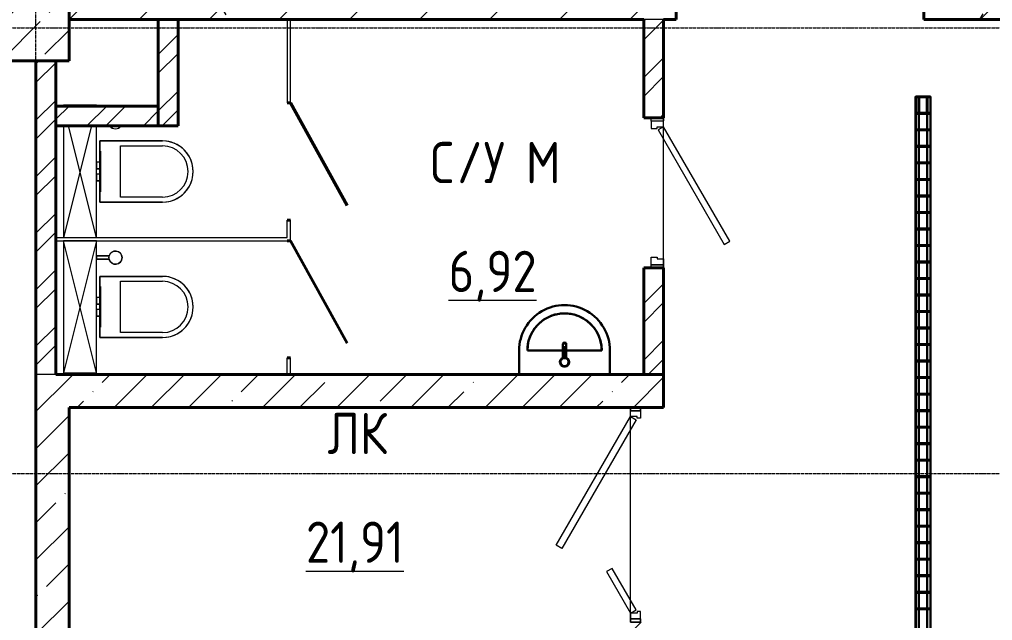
# Model space of a CAD drawing. Header units: millimetres. Extents: x 0 to 351840, y -132678 to 32417.
# Drawn here: x 325426 to 331318, y -100056 to -96416 of the extents above; entities that cross this region are included whole.
import ezdxf

# ---------------------------------------------------------------- set-up
doc = ezdxf.new("R2010")
doc.units = ezdxf.units.MM
doc.linetypes.add('BI_линия_сетки', pattern=[25, 20, -2.5, 0, -2.5])
doc.linetypes.add('BI_невидимые', pattern=[5, 3, -2])
for name, color, linetype, lineweight in [('Двери', 7, 'Continuous', 18), ('Марки помещений', 7, 'Continuous', 20), ('Несущие колонны', 7, 'Continuous', 18), ('Оси', 7, 'Continuous', 9), ('Перекрытие', 7, 'Continuous', 18), ('Сантехника', 7, 'Continuous', 9), ('Стены внутренние', 7, 'Continuous', 18), ('Стены наружные', 7, 'Continuous', 18), ('Стены несущие', 7, 'Continuous', 18), ('Стены штриховка', 7, 'Continuous', 18), ('Узлы', 7, 'Continuous', 9)]:
    doc.layers.add(name, color=color, linetype=linetype, lineweight=lineweight)
doc.layers.add('Линии', color=7, linetype='Continuous', lineweight=9, true_color=0x00a600)
doc.styles.add('GOST Common_1', font='GOST Common.ttf', dxfattribs={"width": 0.9, "height": 250})
pattern_1 = [(45, (2e-10, 1e-10), (-224.5064, 224.5064), []), (45, (224.5, 1e-10), (-224.5064, 224.5064), [396.875, -79.375, 3.353, -76.022])]
pattern_2 = [(45, (2e-10, 1e-10), (-171.0739, 171.0739), []), (45, (114.05, 1e-10), (-171.0739, 171.0739), [])]

# ---------------------------------------------------------------- blocks, each defined once
blk = doc.blocks.new('*U51')
at = {"color": 0, "linetype": 'ByBlock', "lineweight": -2}
for p, q in [((190, 47.5), (187, 47.5)), ((13459.1, 47.5), (187, 47.5)), ((187, 42.5), (187, 47.5)), ((187, 42.5), (190, 42.5)), ((187, 22.5), (187, 27.5)), ((187.5, 42.5), (187.5, 41.5)), ((187.5, 41.5), (187.5, 40)), ((187.5, 40), (187.5, 37.5)), ((187.5, 37.5), (187.5, -37.5)), ((289.8, 47.5), (190, 47.5)), ((190, 42.5), (289.8, 42.5)), ((192.5, 41.5), (192.5, 42.5)), ((192.5, 40), (192.5, 41.5)), ((192.5, 37.5), (192.5, 40)), ((192.5, -37.5), (192.5, 37.5)), ((192.5, 27.5), (287.3, 27.5)), ((287.3, 22.5), (192.5, 22.5)), ((287.3, 42.5), (13459.1, 42.5)), ((287.3, 42.5), (287.3, 41.5)), ((287.3, 41.5), (287.3, 40)), ((287.3, 40), (287.3, 37.5)), ((287.3, 37.5), (287.3, -37.5)), ((292.3, 41.5), (292.3, 42.5)), ((292.3, 40), (292.3, 41.5)), ((292.3, 37.5), (292.3, 40)), ((292.3, -37.5), (292.3, 37.5)), ((13459.1, 27.5), (292.3, 27.5)), ((292.3, 22.5), (13459.1, 22.5)), ((387.3, 42.5), (387.3, 41.5)), ((387.3, 41.5), (387.3, 40)), ((387.3, 40), (387.3, 37.5)), ((387.3, 37.5), (387.3, -37.5)), ((392.3, 41.5), (392.3, 42.5)), ((392.3, 40), (392.3, 41.5)), ((392.3, 37.5), (392.3, 40)), ((392.3, -37.5), (392.3, 37.5)), ((487.3, 42.5), (487.3, 41.5)), ((487.3, 41.5), (487.3, 40)), ((487.3, 40), (487.3, 37.5)), ((487.3, 37.5), (487.3, -37.5)), ((492.3, 41.5), (492.3, 42.5)), ((492.3, 40), (492.3, 41.5)), ((492.3, 37.5), (492.3, 40)), ((492.3, -37.5), (492.3, 37.5)), ((587.3, 42.5), (587.3, 41.5)), ((587.3, 41.5), (587.3, 40)), ((587.3, 40), (587.3, 37.5)), ((587.3, 37.5), (587.3, -37.5)), ((592.3, 41.5), (592.3, 42.5)), ((592.3, 40), (592.3, 41.5)), ((592.3, 37.5), (592.3, 40)), ((592.3, -37.5), (592.3, 37.5)), ((687.3, 42.5), (687.3, 41.5)), ((687.3, 41.5), (687.3, 40)), ((687.3, 40), (687.3, 37.5)), ((687.3, 37.5), (687.3, -37.5)), ((692.3, 41.5), (692.3, 42.5)), ((692.3, 40), (692.3, 41.5)), ((692.3, 37.5), (692.3, 40)), ((692.3, -37.5), (692.3, 37.5)), ((787.3, 42.5), (787.3, 41.5)), ((787.3, 41.5), (787.3, 40)), ((787.3, 40), (787.3, 37.5)), ((787.3, 37.5), (787.3, -37.5)), ((792.3, 41.5), (792.3, 42.5)), ((792.3, 40), (792.3, 41.5)), ((792.3, 37.5), (792.3, 40)), ((792.3, -37.5), (792.3, 37.5)), ((887.3, 42.5), (887.3, 41.5)), ((887.3, 41.5), (887.3, 40)), ((887.3, 40), (887.3, 37.5)), ((887.3, 37.5), (887.3, -37.5)), ((892.3, 41.5), (892.3, 42.5)), ((892.3, 40), (892.3, 41.5)), ((892.3, 37.5), (892.3, 40)), ((892.3, -37.5), (892.3, 37.5)), ((987.3, 42.5), (987.3, 41.5)), ((987.3, 41.5), (987.3, 40)), ((987.3, 40), (987.3, 37.5)), ((987.3, 37.5), (987.3, -37.5)), ((992.3, 41.5), (992.3, 42.5)), ((992.3, 40), (992.3, 41.5)), ((992.3, 37.5), (992.3, 40)), ((992.3, -37.5), (992.3, 37.5)), ((1087.3, 42.5), (1087.3, 41.5)), ((1087.3, 41.5), (1087.3, 40)), ((1087.3, 40), (1087.3, 37.5)), ((1087.3, 37.5), (1087.3, -37.5)), ((1092.3, 41.5), (1092.3, 42.5)), ((1092.3, 40), (1092.3, 41.5)), ((1092.3, 37.5), (1092.3, 40)), ((1092.3, -37.5), (1092.3, 37.5)), ((1187.3, 42.5), (1187.3, 41.5)), ((1187.3, 41.5), (1187.3, 40)), ((1187.3, 40), (1187.3, 37.5)), ((1187.3, 37.5), (1187.3, -37.5)), ((1192.3, 41.5), (1192.3, 42.5)), ((1192.3, 40), (1192.3, 41.5)), ((1192.3, 37.5), (1192.3, 40)), ((1192.3, -37.5), (1192.3, 37.5)), ((1287.3, 42.5), (1287.3, 41.5)), ((1287.3, 41.5), (1287.3, 40)), ((1287.3, 40), (1287.3, 37.5)), ((1287.3, 37.5), (1287.3, -37.5)), ((1292.3, 41.5), (1292.3, 42.5)), ((1292.3, 40), (1292.3, 41.5)), ((1292.3, 37.5), (1292.3, 40)), ((1292.3, -37.5), (1292.3, 37.5)), ((1387.3, 42.5), (1387.3, 41.5)), ((1387.3, 41.5), (1387.3, 40)), ((1387.3, 40), (1387.3, 37.5)), ((1387.3, 37.5), (1387.3, -37.5)), ((1392.3, 41.5), (1392.3, 42.5)), ((1392.3, 40), (1392.3, 41.5)), ((1392.3, 37.5), (1392.3, 40)), ((1392.3, -37.5), (1392.3, 37.5)), ((1487.3, 42.5), (1487.3, 41.5)), ((1487.3, 41.5), (1487.3, 40)), ((1487.3, 40), (1487.3, 37.5)), ((1487.3, 37.5), (1487.3, -37.5)), ((1492.3, 41.5), (1492.3, 42.5)), ((1492.3, 40), (1492.3, 41.5)), ((1492.3, 37.5), (1492.3, 40)), ((1492.3, -37.5), (1492.3, 37.5)), ((1587.3, 42.5), (1587.3, 41.5)), ((1587.3, 41.5), (1587.3, 40)), ((1587.3, 40), (1587.3, 37.5)), ((1587.3, 37.5), (1587.3, -37.5)), ((1592.3, 41.5), (1592.3, 42.5)), ((1592.3, 40), (1592.3, 41.5)), ((1592.3, 37.5), (1592.3, 40)), ((1592.3, -37.5), (1592.3, 37.5)), ((1687.3, 42.5), (1687.3, 41.5)), ((1687.3, 41.5), (1687.3, 40)), ((1687.3, 40), (1687.3, 37.5)), ((1687.3, 37.5), (1687.3, -37.5)), ((1692.3, 41.5), (1692.3, 42.5)), ((1692.3, 40), (1692.3, 41.5)), ((1692.3, 37.5), (1692.3, 40)), ((1692.3, -37.5), (1692.3, 37.5)), ((1787.3, 42.5), (1787.3, 41.5)), ((1787.3, 41.5), (1787.3, 40)), ((1787.3, 40), (1787.3, 37.5)), ((1787.3, 37.5), (1787.3, -37.5)), ((1792.3, 41.5), (1792.3, 42.5)), ((1792.3, 40), (1792.3, 41.5)), ((1792.3, 37.5), (1792.3, 40)), ((1792.3, -37.5), (1792.3, 37.5)), ((1887.3, 42.5), (1887.3, 41.5)), ((1887.3, 41.5), (1887.3, 40)), ((1887.3, 40), (1887.3, 37.5)), ((1887.3, 37.5), (1887.3, -37.5)), ((1892.3, 41.5), (1892.3, 42.5)), ((1892.3, 40), (1892.3, 41.5)), ((1892.3, 37.5), (1892.3, 40)), ((1892.3, -37.5), (1892.3, 37.5)), ((1987.3, 42.5), (1987.3, 41.5)), ((1987.3, 41.5), (1987.3, 40)), ((1987.3, 40), (1987.3, 37.5)), ((1987.3, 37.5), (1987.3, -37.5)), ((1992.3, 41.5), (1992.3, 42.5)), ((1992.3, 40), (1992.3, 41.5)), ((1992.3, 37.5), (1992.3, 40)), ((1992.3, -37.5), (1992.3, 37.5)), ((2087.3, 42.5), (2087.3, 41.5)), ((2087.3, 41.5), (2087.3, 40)), ((2087.3, 40), (2087.3, 37.5)), ((2087.3, 37.5), (2087.3, -37.5)), ((2092.3, 41.5), (2092.3, 42.5)), ((2092.3, 40), (2092.3, 41.5)), ((2092.3, 37.5), (2092.3, 40)), ((2092.3, -37.5), (2092.3, 37.5)), ((2187.3, 42.5), (2187.3, 41.5)), ((2187.3, 41.5), (2187.3, 40)), ((2187.3, 40), (2187.3, 37.5)), ((2187.3, 37.5), (2187.3, -37.5)), ((2192.3, 41.5), (2192.3, 42.5)), ((2192.3, 40), (2192.3, 41.5)), ((2192.3, 37.5), (2192.3, 40)), ((2192.3, -37.5), (2192.3, 37.5)), ((2287.3, 42.5), (2287.3, 41.5)), ((2287.3, 41.5), (2287.3, 40)), ((2287.3, 40), (2287.3, 37.5)), ((2287.3, 37.5), (2287.3, -37.5)), ((2292.3, 41.5), (2292.3, 42.5)), ((2292.3, 40), (2292.3, 41.5)), ((2292.3, 37.5), (2292.3, 40)), ((2292.3, -37.5), (2292.3, 37.5)), ((2387.3, 42.5), (2387.3, 41.5)), ((2387.3, 41.5), (2387.3, 40)), ((2387.3, 40), (2387.3, 37.5)), ((2387.3, 37.5), (2387.3, -37.5)), ((2392.3, 41.5), (2392.3, 42.5)), ((2392.3, 40), (2392.3, 41.5)), ((2392.3, 37.5), (2392.3, 40)), ((2392.3, -37.5), (2392.3, 37.5)), ((2487.3, 42.5), (2487.3, 41.5)), ((2487.3, 41.5), (2487.3, 40)), ((2487.3, 40), (2487.3, 37.5)), ((2487.3, 37.5), (2487.3, -37.5)), ((2492.3, 41.5), (2492.3, 42.5)), ((2492.3, 40), (2492.3, 41.5)), ((2492.3, 37.5), (2492.3, 40)), ((2492.3, -37.5), (2492.3, 37.5)), ((2587.3, 42.5), (2587.3, 41.5)), ((2587.3, 41.5), (2587.3, 40)), ((2587.3, 40), (2587.3, 37.5)), ((2587.3, 37.5), (2587.3, -37.5)), ((2592.3, 41.5), (2592.3, 42.5)), ((2592.3, 40), (2592.3, 41.5)), ((2592.3, 37.5), (2592.3, 40)), ((2592.3, -37.5), (2592.3, 37.5)), ((2687.3, 42.5), (2687.3, 41.5)), ((2687.3, 41.5), (2687.3, 40)), ((2687.3, 40), (2687.3, 37.5)), ((2687.3, 37.5), (2687.3, -37.5)), ((2692.3, 41.5), (2692.3, 42.5)), ((2692.3, 40), (2692.3, 41.5)), ((2692.3, 37.5), (2692.3, 40)), ((2692.3, -37.5), (2692.3, 37.5)), ((2787.3, 42.5), (2787.3, 41.5)), ((2787.3, 41.5), (2787.3, 40)), ((2787.3, 40), (2787.3, 37.5)), ((2787.3, 37.5), (2787.3, -37.5)), ((2792.3, 41.5), (2792.3, 42.5)), ((2792.3, 40), (2792.3, 41.5)), ((2792.3, 37.5), (2792.3, 40)), ((2792.3, -37.5), (2792.3, 37.5)), ((2887.3, 42.5), (2887.3, 41.5)), ((2887.3, 41.5), (2887.3, 40)), ((2887.3, 40), (2887.3, 37.5)), ((2887.3, 37.5), (2887.3, -37.5)), ((2892.3, 41.5), (2892.3, 42.5)), ((2892.3, 40), (2892.3, 41.5)), ((2892.3, 37.5), (2892.3, 40)), ((2892.3, -37.5), (2892.3, 37.5)), ((2987.3, 42.5), (2987.3, 41.5)), ((2987.3, 41.5), (2987.3, 40)), ((2987.3, 40), (2987.3, 37.5)), ((2987.3, 37.5), (2987.3, -37.5)), ((2992.3, 41.5), (2992.3, 42.5)), ((2992.3, 40), (2992.3, 41.5)), ((2992.3, 37.5), (2992.3, 40)), ((2992.3, -37.5), (2992.3, 37.5)), ((3087.3, 42.5), (3087.3, 41.5)), ((3087.3, 41.5), (3087.3, 40)), ((3087.3, 40), (3087.3, 37.5)), ((3087.3, 37.5), (3087.3, -37.5)), ((3092.3, 41.5), (3092.3, 42.5)), ((3092.3, 40), (3092.3, 41.5)), ((3092.3, 37.5), (3092.3, 40)), ((3092.3, -37.5), (3092.3, 37.5)), ((3187.3, 42.5), (3187.3, 41.5)), ((3187.3, 41.5), (3187.3, 40)), ((3187.3, 40), (3187.3, 37.5)), ((3187.3, 37.5), (3187.3, -37.5)), ((3192.3, 41.5), (3192.3, 42.5)), ((3192.3, 40), (3192.3, 41.5)), ((3192.3, 37.5), (3192.3, 40)), ((3192.3, -37.5), (3192.3, 37.5)), ((3287.3, 42.5), (3287.3, 41.5)), ((3287.3, 41.5), (3287.3, 40)), ((3287.3, 40), (3287.3, 37.5)), ((3287.3, 37.5), (3287.3, -37.5)), ((3292.3, 41.5), (3292.3, 42.5)), ((3292.3, 40), (3292.3, 41.5)), ((3292.3, 37.5), (3292.3, 40)), ((3292.3, -37.5), (3292.3, 37.5)), ((187.5, -22.5), (187, -22.5)), ((187, -27.5), (187, -22.5)), ((187, -27.5), (187.5, -27.5)), ((190, -42.5), (187, -42.5)), ((187, -47.5), (187, -42.5)), ((187, -47.5), (13459.1, -47.5)), ((187, -47.5), (190, -47.5)), ((187.5, -37.5), (187.5, -40)), ((187.5, -40), (187.5, -41.5)), ((187.5, -41.5), (187.5, -42.5)), ((289.8, -42.5), (190, -42.5)), ((190, -47.5), (289.8, -47.5)), ((192.5, -22.5), (287.3, -22.5)), ((287.3, -27.5), (192.5, -27.5)), ((192.5, -40), (192.5, -37.5)), ((192.5, -41.5), (192.5, -40)), ((192.5, -42.5), (192.5, -41.5)), ((287.3, -37.5), (287.3, -40)), ((287.3, -40), (287.3, -41.5)), ((287.3, -41.5), (287.3, -42.5)), ((13459.1, -42.5), (287.3, -42.5)), ((13459.1, -22.5), (292.3, -22.5)), ((292.3, -27.5), (13459.1, -27.5)), ((292.3, -40), (292.3, -37.5)), ((292.3, -41.5), (292.3, -40)), ((292.3, -42.5), (292.3, -41.5)), ((387.3, -37.5), (387.3, -40)), ((387.3, -40), (387.3, -41.5)), ((387.3, -41.5), (387.3, -42.5)), ((392.3, -40), (392.3, -37.5)), ((392.3, -41.5), (392.3, -40)), ((392.3, -42.5), (392.3, -41.5)), ((487.3, -37.5), (487.3, -40)), ((487.3, -40), (487.3, -41.5)), ((487.3, -41.5), (487.3, -42.5)), ((492.3, -40), (492.3, -37.5)), ((492.3, -41.5), (492.3, -40)), ((492.3, -42.5), (492.3, -41.5)), ((587.3, -37.5), (587.3, -40)), ((587.3, -40), (587.3, -41.5)), ((587.3, -41.5), (587.3, -42.5)), ((592.3, -40), (592.3, -37.5)), ((592.3, -41.5), (592.3, -40)), ((592.3, -42.5), (592.3, -41.5)), ((687.3, -37.5), (687.3, -40)), ((687.3, -40), (687.3, -41.5)), ((687.3, -41.5), (687.3, -42.5)), ((692.3, -40), (692.3, -37.5)), ((692.3, -41.5), (692.3, -40)), ((692.3, -42.5), (692.3, -41.5)), ((787.3, -37.5), (787.3, -40)), ((787.3, -40), (787.3, -41.5)), ((787.3, -41.5), (787.3, -42.5)), ((792.3, -40), (792.3, -37.5)), ((792.3, -41.5), (792.3, -40)), ((792.3, -42.5), (792.3, -41.5)), ((887.3, -37.5), (887.3, -40)), ((887.3, -40), (887.3, -41.5)), ((887.3, -41.5), (887.3, -42.5)), ((892.3, -40), (892.3, -37.5)), ((892.3, -41.5), (892.3, -40)), ((892.3, -42.5), (892.3, -41.5)), ((987.3, -37.5), (987.3, -40)), ((987.3, -40), (987.3, -41.5)), ((987.3, -41.5), (987.3, -42.5)), ((992.3, -40), (992.3, -37.5)), ((992.3, -41.5), (992.3, -40)), ((992.3, -42.5), (992.3, -41.5)), ((1087.3, -37.5), (1087.3, -40)), ((1087.3, -40), (1087.3, -41.5)), ((1087.3, -41.5), (1087.3, -42.5)), ((1092.3, -40), (1092.3, -37.5)), ((1092.3, -41.5), (1092.3, -40)), ((1092.3, -42.5), (1092.3, -41.5)), ((1187.3, -37.5), (1187.3, -40)), ((1187.3, -40), (1187.3, -41.5)), ((1187.3, -41.5), (1187.3, -42.5)), ((1192.3, -40), (1192.3, -37.5)), ((1192.3, -41.5), (1192.3, -40)), ((1192.3, -42.5), (1192.3, -41.5)), ((1287.3, -37.5), (1287.3, -40)), ((1287.3, -40), (1287.3, -41.5)), ((1287.3, -41.5), (1287.3, -42.5)), ((1292.3, -40), (1292.3, -37.5)), ((1292.3, -41.5), (1292.3, -40)), ((1292.3, -42.5), (1292.3, -41.5)), ((1387.3, -37.5), (1387.3, -40)), ((1387.3, -40), (1387.3, -41.5)), ((1387.3, -41.5), (1387.3, -42.5)), ((1392.3, -40), (1392.3, -37.5)), ((1392.3, -41.5), (1392.3, -40)), ((1392.3, -42.5), (1392.3, -41.5)), ((1487.3, -37.5), (1487.3, -40)), ((1487.3, -40), (1487.3, -41.5)), ((1487.3, -41.5), (1487.3, -42.5)), ((1492.3, -40), (1492.3, -37.5)), ((1492.3, -41.5), (1492.3, -40)), ((1492.3, -42.5), (1492.3, -41.5)), ((1587.3, -37.5), (1587.3, -40)), ((1587.3, -40), (1587.3, -41.5)), ((1587.3, -41.5), (1587.3, -42.5)), ((1592.3, -40), (1592.3, -37.5)), ((1592.3, -41.5), (1592.3, -40)), ((1592.3, -42.5), (1592.3, -41.5)), ((1687.3, -37.5), (1687.3, -40)), ((1687.3, -40), (1687.3, -41.5)), ((1687.3, -41.5), (1687.3, -42.5)), ((1692.3, -40), (1692.3, -37.5)), ((1692.3, -41.5), (1692.3, -40)), ((1692.3, -42.5), (1692.3, -41.5)), ((1787.3, -37.5), (1787.3, -40)), ((1787.3, -40), (1787.3, -41.5)), ((1787.3, -41.5), (1787.3, -42.5)), ((1792.3, -40), (1792.3, -37.5)), ((1792.3, -41.5), (1792.3, -40)), ((1792.3, -42.5), (1792.3, -41.5)), ((1887.3, -37.5), (1887.3, -40)), ((1887.3, -40), (1887.3, -41.5)), ((1887.3, -41.5), (1887.3, -42.5)), ((1892.3, -40), (1892.3, -37.5)), ((1892.3, -41.5), (1892.3, -40)), ((1892.3, -42.5), (1892.3, -41.5)), ((1987.3, -37.5), (1987.3, -40)), ((1987.3, -40), (1987.3, -41.5)), ((1987.3, -41.5), (1987.3, -42.5)), ((1992.3, -40), (1992.3, -37.5)), ((1992.3, -41.5), (1992.3, -40)), ((1992.3, -42.5), (1992.3, -41.5)), ((2087.3, -37.5), (2087.3, -40)), ((2087.3, -40), (2087.3, -41.5)), ((2087.3, -41.5), (2087.3, -42.5)), ((2092.3, -40), (2092.3, -37.5)), ((2092.3, -41.5), (2092.3, -40)), ((2092.3, -42.5), (2092.3, -41.5)), ((2187.3, -37.5), (2187.3, -40)), ((2187.3, -40), (2187.3, -41.5)), ((2187.3, -41.5), (2187.3, -42.5)), ((2192.3, -40), (2192.3, -37.5)), ((2192.3, -41.5), (2192.3, -40)), ((2192.3, -42.5), (2192.3, -41.5)), ((2287.3, -37.5), (2287.3, -40)), ((2287.3, -40), (2287.3, -41.5)), ((2287.3, -41.5), (2287.3, -42.5)), ((2292.3, -40), (2292.3, -37.5)), ((2292.3, -41.5), (2292.3, -40)), ((2292.3, -42.5), (2292.3, -41.5)), ((2387.3, -37.5), (2387.3, -40)), ((2387.3, -40), (2387.3, -41.5)), ((2387.3, -41.5), (2387.3, -42.5)), ((2392.3, -40), (2392.3, -37.5)), ((2392.3, -41.5), (2392.3, -40)), ((2392.3, -42.5), (2392.3, -41.5)), ((2487.3, -37.5), (2487.3, -40)), ((2487.3, -40), (2487.3, -41.5)), ((2487.3, -41.5), (2487.3, -42.5)), ((2492.3, -40), (2492.3, -37.5)), ((2492.3, -41.5), (2492.3, -40)), ((2492.3, -42.5), (2492.3, -41.5)), ((2587.3, -37.5), (2587.3, -40)), ((2587.3, -40), (2587.3, -41.5)), ((2587.3, -41.5), (2587.3, -42.5)), ((2592.3, -40), (2592.3, -37.5)), ((2592.3, -41.5), (2592.3, -40)), ((2592.3, -42.5), (2592.3, -41.5)), ((2687.3, -37.5), (2687.3, -40)), ((2687.3, -40), (2687.3, -41.5)), ((2687.3, -41.5), (2687.3, -42.5)), ((2692.3, -40), (2692.3, -37.5)), ((2692.3, -41.5), (2692.3, -40)), ((2692.3, -42.5), (2692.3, -41.5)), ((2787.3, -37.5), (2787.3, -40)), ((2787.3, -40), (2787.3, -41.5)), ((2787.3, -41.5), (2787.3, -42.5)), ((2792.3, -40), (2792.3, -37.5)), ((2792.3, -41.5), (2792.3, -40)), ((2792.3, -42.5), (2792.3, -41.5)), ((2887.3, -37.5), (2887.3, -40)), ((2887.3, -40), (2887.3, -41.5)), ((2887.3, -41.5), (2887.3, -42.5)), ((2892.3, -40), (2892.3, -37.5)), ((2892.3, -41.5), (2892.3, -40)), ((2892.3, -42.5), (2892.3, -41.5)), ((2987.3, -37.5), (2987.3, -40)), ((2987.3, -40), (2987.3, -41.5)), ((2987.3, -41.5), (2987.3, -42.5)), ((2992.3, -40), (2992.3, -37.5)), ((2992.3, -41.5), (2992.3, -40)), ((2992.3, -42.5), (2992.3, -41.5)), ((3087.3, -37.5), (3087.3, -40)), ((3087.3, -40), (3087.3, -41.5)), ((3087.3, -41.5), (3087.3, -42.5)), ((3092.3, -40), (3092.3, -37.5)), ((3092.3, -41.5), (3092.3, -40)), ((3092.3, -42.5), (3092.3, -41.5)), ((3187.3, -37.5), (3187.3, -40)), ((3187.3, -40), (3187.3, -41.5)), ((3187.3, -41.5), (3187.3, -42.5)), ((3192.3, -40), (3192.3, -37.5)), ((3192.3, -41.5), (3192.3, -40)), ((3192.3, -42.5), (3192.3, -41.5)), ((3287.3, -37.5), (3287.3, -40)), ((3287.3, -40), (3287.3, -41.5)), ((3287.3, -41.5), (3287.3, -42.5)), ((3292.3, -40), (3292.3, -37.5)), ((3292.3, -41.5), (3292.3, -40)), ((3292.3, -42.5), (3292.3, -41.5))]:
    blk.add_line(p, q, dxfattribs=at)
for centre, start, end in [((190, 40), 180, 0), ((289.8, 40), 180, 0), ((389.8, 40), 180, 0), ((489.8, 40), 180, 0), ((589.8, 40), 180, 0), ((689.8, 40), 180, 0), ((789.8, 40), 180, 0), ((889.8, 40), 180, 0), ((989.8, 40), 180, 0), ((1089.8, 40), 180, 0), ((1189.8, 40), 180, 0), ((1289.8, 40), 180, 0), ((1389.8, 40), 180, 0), ((1489.8, 40), 180, 0), ((1589.8, 40), 180, 0), ((1689.8, 40), 180, 0), ((1789.8, 40), 180, 0), ((1889.8, 40), 180, 0), ((1989.8, 40), 180, 0), ((2089.8, 40), 180, 0), ((2189.8, 40), 180, 0), ((2289.8, 40), 180, 0), ((2389.8, 40), 180, 0), ((2489.8, 40), 180, 0), ((2589.8, 40), 180, 0), ((2689.8, 40), 180, 0), ((2789.8, 40), 180, 0), ((2889.8, 40), 180, 0), ((2989.8, 40), 180, 0), ((3089.8, 40), 180, 0), ((3189.8, 40), 180, 0), ((3289.8, 40), 180, 0), ((190, -40), 0, 180), ((289.8, -40), 0, 180), ((389.8, -40), 0, 180), ((489.8, -40), 0, 180), ((589.8, -40), 0, 180), ((689.8, -40), 0, 180), ((789.8, -40), 0, 180), ((889.8, -40), 0, 180), ((989.8, -40), 0, 180), ((1089.8, -40), 0, 180), ((1189.8, -40), 0, 180), ((1289.8, -40), 0, 180), ((1389.8, -40), 0, 180), ((1489.8, -40), 0, 180), ((1589.8, -40), 0, 180), ((1689.8, -40), 0, 180), ((1789.8, -40), 0, 180), ((1889.8, -40), 0, 180), ((1989.8, -40), 0, 180), ((2089.8, -40), 0, 180), ((2189.8, -40), 0, 180), ((2289.8, -40), 0, 180), ((2389.8, -40), 0, 180), ((2489.8, -40), 0, 180), ((2589.8, -40), 0, 180), ((2689.8, -40), 0, 180), ((2789.8, -40), 0, 180), ((2889.8, -40), 0, 180), ((2989.8, -40), 0, 180), ((3089.8, -40), 0, 180), ((3189.8, -40), 0, 180), ((3289.8, -40), 0, 180)]:
    blk.add_arc(centre, 2.5, start, end, dxfattribs=at)
blk = doc.blocks.new('_временные_конструкции_колонны_монолитные_прямоугольная - _временная_конструкция_колонна_400x400-V23-02 Этаж__3_300___Отделочный_')
at = {"layer": 'Несущие колонны', "lineweight": 9}
h = blk.add_hatch(dxfattribs=at)
h.set_pattern_fill('FP_24', color=9, style=0, pattern_type=2)
h.set_pattern_definition([(45, (-26950, -19900), (84.19025, 308.69666), [396.875, -79.375, 3.353, -76.022])])
h.paths.add_polyline_path([(200, -200), (200, 200), (-200, 200), (-200, -200)])
at = {"layer": 'Несущие колонны', "color": 9, "lineweight": 40}
for p, q in [((200, 200), (-200, 200)), ((-200, 200), (-200, -200)), ((200, -200), (200, 200)), ((-200, -200), (200, -200))]:
    blk.add_line(p, q, dxfattribs=at)
blk = doc.blocks.new('_Двери_Металлические_Однопольная_Техническая_1_3_4_8 - _дверь_ДМВ_2200-910_П Д-7-5816127-02 Этаж__3_300___Отделочный_')
at = {"layer": 'Двери', "color": 9, "lineweight": 9}
for p, q in [((417.8, 460), (-275, 60)), ((-255.8, 26.7), (437, 426.7)), ((437, 426.7), (417.8, 460)), ((-310, 60), (-310, -15)), ((-275, 60), (-310, 60)), ((-275, 60), (-255.8, 26.7)), ((-275, 20), (-275, 60)), ((525, 60), (560, 60)), ((525, 20), (525, 60)), ((560, 60), (560, -15)), ((-265, 20), (-275, 20)), ((-265, -15), (-265, 20)), ((515, 20), (525, 20)), ((515, -15), (515, 20)), ((-310, -15), (-265, -15)), ((560, -15), (515, -15))]:
    blk.add_line(p, q, dxfattribs=at)
at = {"layer": 'Двери', "color": 9, "linetype": 'BI_невидимые', "lineweight": 9}
for p, q in [((-330, -15), (-330, 60)), ((-330, 60), (-310, 60)), ((-330, -15), (-330, 60)), ((-330, 60), (-310, 60)), ((-310, 60), (-310, -15)), ((-310, 60), (-310, -15)), ((560, -15), (560, 60)), ((560, 60), (580, 60)), ((560, -15), (560, 60)), ((560, 60), (580, 60)), ((580, 60), (580, -15)), ((580, 60), (580, -15)), ((-310, -15), (-330, -15)), ((-310, -15), (-330, -15)), ((580, -15), (560, -15)), ((580, -15), (560, -15))]:
    blk.add_line(p, q, dxfattribs=at)
blk = doc.blocks.new('_Двери_Металлические_Двупольная_Противопожарная_Паркинг - _дверь_ДМН_2200-1300_EI30_П Д-3_-5818114-02 Этаж__3_300___Отделочный_')
at = {"layer": 'Двери', "color": 9, "lineweight": 9}
for p, q in [((-78.6, 516.7), (-59.4, 550)), ((-59.4, 550), (720, 100)), ((700.8, 66.7), (-78.6, 516.7)), ((-218.9, 245), (-470, 100)), ((-199.6, 211.7), (-218.9, 245)), ((-450.8, 66.7), (-199.6, 211.7)), ((-470, 100), (-505, 100)), ((-470, 100), (-450.8, 66.7)), ((-470, 60), (-470, 100)), ((-460, 60), (-470, 60)), ((-460, 40), (-460, 60)), ((720, 100), (700.8, 66.7)), ((710, 60), (720, 60)), ((710, 40), (710, 60)), ((720, 100), (755, 100)), ((720, 60), (720, 100)), ((-505, 40), (-460, 40)), ((755, 40), (710, 40))]:
    blk.add_line(p, q, dxfattribs=at)
at = {"layer": 'Двери', "color": 9, "linetype": 'BI_невидимые', "lineweight": 9}
for p, q in [((-525, 40), (-525, 100)), ((-525, 100), (-505, 100)), ((-525, 40), (-525, 100)), ((-525, 100), (-505, 100)), ((-505, 100), (-525, 100)), ((-525, 100), (-525, 40)), ((-505, 100), (-505, 40)), ((-505, 100), (-505, 40)), ((-505, 40), (-505, 100)), ((755, 40), (755, 100)), ((755, 100), (775, 100)), ((755, 40), (755, 100)), ((755, 100), (775, 100)), ((775, 100), (755, 100)), ((755, 100), (755, 40)), ((775, 100), (775, 40)), ((775, 100), (775, 40)), ((775, 40), (775, 100)), ((-505, 40), (-525, 40)), ((-505, 40), (-525, 40)), ((-525, 40), (-505, 40)), ((775, 40), (755, 40)), ((775, 40), (755, 40)), ((755, 40), (775, 40))]:
    blk.add_line(p, q, dxfattribs=at)
blk = doc.blocks.new('ADSK_Умывальник_Полукруглый_Керамический_ГОСТ30493-96 - 2-ой величины-V51-02 Этаж__3_300___Отделочный_')
at = {"layer": 'Сантехника', "color": 9, "lineweight": 30}
for p, q in [((15845, 5245), (15700, 5245)), ((15845, 4979.9), (15845, 5195)), ((15845, 4745), (15845, 4960.1)), ((15700, 4695), (15845, 4695))]:
    blk.add_line(p, q, dxfattribs=at)
at = {"layer": 'Сантехника', "color": 9, "lineweight": 30, "flags": 128}
blk.add_lwpolyline([(15845, 4745), (15854, 4745.2), (15863, 4745.7), (15871.9, 4746.6), (15880.8, 4747.9), (15889.7, 4749.5), (15898.5, 4751.4), (15907.2, 4753.8), (15915.8, 4756.4), (15924.3, 4759.4), (15932.6, 4762.8), (15940.8, 4766.4), (15948.9, 4770.4), (15956.8, 4774.7), (15964.5, 4779.4), (15972, 4784.3), (15979.4, 4789.5), (15986.5, 4795), (15993.4, 4800.8), (16000, 4806.9), (16006.4, 4813.2), (16012.5, 4819.8), (16018.4, 4826.6), (16024, 4833.7), (16029.3, 4841), (16034.3, 4848.4), (16039, 4856.1), (16043.4, 4864), (16047.5, 4872), (16051.3, 4880.1), (16054.7, 4888.5), (16057.8, 4896.9), (16060.6, 4905.5), (16063, 4914.2), (16065, 4922.9), (16066.7, 4931.8), (16068.1, 4940.7), (16069.1, 4949.6), (16069.7, 4958.6), (16070, 4967.6), (16069.9, 4976.6), (16069.5, 4985.6), (16068.7, 4994.5), (16067.5, 5003.4), (16066, 5012.3), (16064.1, 5021.1), (16061.9, 5029.8), (16059.3, 5038.5), (16056.4, 5047), (16053.2, 5055.4), (16049.6, 5063.6), (16045.7, 5071.7), (16041.5, 5079.7), (16036.9, 5087.5), (16032.1, 5095), (16026.9, 5102.4), (16021.5, 5109.6), (16015.7, 5116.5), (16009.8, 5123.2), (16003.5, 5129.7), (15997, 5135.9), (15990.2, 5141.9), (15983.2, 5147.5), (15976, 5152.9), (15968.6, 5158), (15961, 5162.8), (15953.2, 5167.3), (15945.2, 5171.5), (15937.1, 5175.3), (15928.8, 5178.8), (15920.4, 5182), (15911.8, 5184.8), (15903.2, 5187.3), (15894.5, 5189.5), (15885.6, 5191.3), (15876.8, 5192.7), (15867.8, 5193.8), (15858.8, 5194.6), (15849.9, 5194.9), (15845, 5195)], dxfattribs=at)
at = {"layer": 'Сантехника', "color": 9, "lineweight": 30}
for radius in [275, 225]:
    blk.add_arc((15845, 4970), radius, 270, 90, dxfattribs=at)
blk = doc.blocks.new('ADSK_Смеситель_ГОСТ25809-96 - Для умывальника_Однорукояточный-V53-02 Этаж__3_300___Отделочный_')
at = {"layer": 'Сантехника', "color": 9, "lineweight": 30}
for p, q in [((15845.3, 3876), (15799.6, 3876)), ((15799.6, 3864), (15845.3, 3864)), ((15858.4, 3880), (15800.2, 3880)), ((15800.2, 3860), (15858.4, 3860)), ((15845.2, 3865), (15845.2, 3875)), ((15866, 3876), (15845.3, 3876)), ((15845.3, 3864), (15866, 3864)), ((15881.1, 3880), (15858.4, 3880)), ((15858.4, 3860), (15881.1, 3860)), ((15866, 3875), (15866, 3876)), ((15866, 3875), (15866, 3876)), ((15866, 3875), (15866, 3865)), ((15866, 3864), (15866, 3865)), ((15866, 3864), (15866, 3865)), ((15885, 3880), (15881.1, 3880)), ((15881.1, 3860), (15885, 3860))]:
    blk.add_line(p, q, dxfattribs=at)
for radius, start, end in [(27.5, 90, 270), (27.5, 135, 168.02263), (24.5, 90, 270), (27.5, 113.31133, 126.68722), (27.5, 90, 108.02234), (27.5, 71.97766, 90), (27.5, 11.0769, 90), (24.5, 270, 90), (27.5, 53.31278, 66.68867), (27.5, 11.97737, 45), (27.5, 173.31162, 186.68751), (27.5, 191.97674, 225), (27.5, 233.31191, 246.6878), (27.5, 251.97695, 270), (27.5, 270, 348.92236), (27.5, 270, 288.02305), (27.5, 293.3122, 306.68809), (27.5, 315, 348.02326), (24.5, 10.22984, 15), (24.5, 10.22984, 15), (24.5, 345, 349.77016), (24.5, 345, 349.77016)]:
    blk.add_arc((15775, 3870), radius, start, end, dxfattribs=at)
for start_param, end_param in [(4.712389, 6.283185), (3.141593, 4.712389)]:
    blk.add_ellipse((15885, 3870), major_axis=(0, 10), ratio=0.965926, start_param=start_param, end_param=end_param, dxfattribs=at)
for points, knots in [([(15799.1, 3874.5), (15799, 3874.8), (15798.9, 3875.3), (15798.8, 3875.9), (15798.7, 3876.3), (15798.6, 3876.5), (15798.6, 3876.6)], [0.13888889, 0.13888889, 0.13888889, 0.13888889, 0.16666667, 0.19444444, 0.20833333, 0.22222222, 0.22222222, 0.22222222, 0.22222222]), ([(15798.6, 3863.3), (15798.6, 3863.4), (15798.6, 3863.5), (15798.7, 3863.9), (15798.9, 3864.5), (15799, 3865.2), (15799.1, 3865.5)], [0.77430556, 0.77430556, 0.77430556, 0.77430556, 0.78298611, 0.79166667, 0.82638889, 0.86111111, 0.86111111, 0.86111111, 0.86111111]), ([(15845.3, 3876), (15845.3, 3876), (15845.2, 3876), (15845.2, 3875.9), (15845.2, 3875.7), (15845.2, 3875.4), (15845.2, 3875.2), (15845.2, 3875)], [0, 0, 0, 0, 0.166667, 0.333333, 0.5, 0.666667, 1, 1, 1, 1]), ([(15845.7, 3864), (15845.7, 3864), (15845.7, 3864), (15845.7, 3864.1), (15845.8, 3864.3), (15845.8, 3864.6), (15845.8, 3864.8), (15845.8, 3865)], [0, 0, 0, 0, 0.166667, 0.333333, 0.5, 0.666667, 1, 1, 1, 1]), ([(15854.7, 3865), (15855.1, 3863.5), (15855.9, 3861.6), (15857.3, 3860.2), (15858, 3860), (15858.4, 3860)], [0.1666667, 0.1666667, 0.1666667, 0.1666667, 0.3333333, 0.4166667, 0.5, 0.5, 0.5, 0.5]), ([(15881.1, 3880), (15881.3, 3880), (15881.6, 3880), (15882, 3879.9), (15882.5, 3879.8), (15882.9, 3879.7), (15883.4, 3879.5), (15883.8, 3879.2), (15884.2, 3879), (15884.7, 3878.7), (15885.1, 3878.3), (15885.6, 3877.8), (15886, 3877.2), (15886.4, 3876.6), (15886.8, 3875.9), (15887.3, 3875), (15887.7, 3873.8), (15888.1, 3872.2), (15888.2, 3870.9), (15888.2, 3870)], [0.5, 0.5, 0.5, 0.5, 0.5208333, 0.5416667, 0.5625, 0.5833333, 0.6041667, 0.625, 0.6458333, 0.6666667, 0.6875, 0.7083333, 0.75, 0.7708333, 0.7916667, 0.8333333, 0.875, 0.9166667, 1, 1, 1, 1]), ([(15888.2, 3870), (15888.2, 3869.1), (15888.1, 3867.8), (15887.7, 3866.2), (15887.3, 3865), (15886.8, 3864.1), (15886.4, 3863.4), (15886, 3862.8), (15885.4, 3862), (15884.8, 3861.4), (15884.2, 3861), (15883.8, 3860.8), (15883.4, 3860.5), (15882.9, 3860.3), (15882.5, 3860.2), (15882, 3860.1), (15881.6, 3860), (15881.3, 3860), (15881.1, 3860)], [0, 0, 0, 0, 0.0833333, 0.125, 0.1666667, 0.2083333, 0.2291667, 0.25, 0.2916667, 0.3333333, 0.3541667, 0.375, 0.3958333, 0.4166667, 0.4375, 0.4583333, 0.4791667, 0.5, 0.5, 0.5, 0.5])]:
    blk.add_open_spline(points, degree=3, knots=knots, dxfattribs=at)
for points in [[(15799.7, 3875), (15799.7, 3875.1), (15799.7, 3875.3), (15799.6, 3875.5), (15799.6, 3875.7), (15799.6, 3875.9), (15799.6, 3875.9), (15799.6, 3876)], [(15799.6, 3864), (15799.6, 3864.1), (15799.6, 3864.1), (15799.6, 3864.3), (15799.6, 3864.5), (15799.7, 3864.7), (15799.7, 3864.9), (15799.7, 3865)], [(15799.7, 3865), (15800, 3866.7), (15800.4, 3870), (15800, 3873.3), (15799.7, 3875)], [(15800, 3876), (15800, 3876), (15800, 3876), (15800, 3876)], [(15800.1, 3864.1), (15800.1, 3864.1), (15800, 3864), (15800, 3864), (15800, 3864)], [(15845.2, 3865), (15845.2, 3864.8), (15845.2, 3864.5), (15845.2, 3864.1), (15845.2, 3864), (15845.3, 3864)], [(15845.8, 3875), (15845.8, 3875.2), (15845.8, 3875.5), (15845.7, 3875.9), (15845.7, 3876), (15845.7, 3876)], [(15858.4, 3880), (15858, 3880), (15857.3, 3879.8), (15856.2, 3878.8), (15855.3, 3877.2), (15854.9, 3875.8), (15854.7, 3875)]]:
    blk.add_open_spline(points, degree=3, dxfattribs=at)
blk = doc.blocks.new('_сантехника_2D_унитаз с инсталляцией - _сантехника_2D_унитаз с инсталляцией-5720890-02 Этаж__3_300___Отделочный_')
at = {"layer": 'Сантехника', "color": 9}
for p, q in [((400, 200), (-400, 200)), ((-400, 200), (-400, 0)), ((400, 200), (-400, 0)), ((-400, 200), (400, 0)), ((-15.3, 219.6), (-56.3, 219.6)), ((-56.3, 219.6), (-56.3, 200)), ((-56.3, 200), (-15.3, 200)), ((-15.3, 200), (-15.3, 219.6)), ((57.7, 219.6), (16.7, 219.6)), ((16.7, 219.6), (16.7, 200)), ((16.7, 200), (57.7, 200)), ((57.7, 200), (57.7, 219.6)), ((400, 0), (400, 200)), ((-400, 0), (400, 0))]:
    blk.add_line(p, q, dxfattribs=at)
at = {"layer": 'Узлы', "color": 9}
for p, q in [((-184.3, 219.6), (-184.3, 599.8)), ((-184.3, 599.8), (-184.3, 219.6)), ((-154.2, 344.5), (-154.2, 599.7)), ((155.9, 599.7), (155.9, 344.5)), ((185.9, 599.8), (185.9, 219.6)), ((185.9, 219.6), (185.9, 599.8)), ((155.9, 344.5), (-154.2, 344.5)), ((-307.7, 275.8), (-307.7, 200)), ((-307.7, 200), (-307.7, 274.5)), ((-307.7, 274.5), (-287.8, 274.5)), ((-287.8, 200), (-287.8, 275.7)), ((-287.8, 274.5), (-287.8, 200)), ((-307.7, 200), (-287.8, 200)), ((185.9, 219.6), (-184.3, 219.6)), ((-184.3, 219.6), (185.9, 219.6)), ((-122.3, 224.8), (123.7, 224.8)), ((-122.3, 219.6), (-122.3, 224.8)), ((-56.3, 219.6), (-56.3, 200)), ((-15.3, 219.6), (-15.3, 200)), ((16.7, 219.6), (16.7, 200)), ((57.7, 219.6), (57.7, 200)), ((123.7, 224.8), (123.7, 219.6))]:
    blk.add_line(p, q, dxfattribs=at)
blk.add_circle((-297.7, 314.5), 40, dxfattribs=at)
for centre, radius, start, end in [((0.8, 599.8), 185.1, 0, 180), ((0.8, 599.8), 185.1, 360, 180), ((0.9, 599.7), 155.1, 0, 180), ((-297.7, 314.5), 40, 284.37227, 255.48587)]:
    blk.add_arc(centre, radius, start, end, dxfattribs=at)
blk = doc.blocks.new('_сантехника_2D_унитаз с инсталляцией - _сантехника_2D_унитаз с инсталляцией-V54-02 Этаж__3_300___Отделочный_')
at = {"layer": 'Сантехника', "color": 9}
for p, q in [((-395.8, 200), (-400, 200)), ((-400, 200), (-400, 0)), ((-400, 200), (-395.8, 198.9)), ((400, 200), (-275.8, 200)), ((400, 200), (-275.8, 31.1)), ((-15.3, 219.6), (-56.3, 219.6)), ((-56.3, 219.6), (-56.3, 200)), ((-56.3, 200), (-15.3, 200)), ((-15.3, 200), (-15.3, 219.6)), ((57.7, 219.6), (16.7, 219.6)), ((16.7, 219.6), (16.7, 200)), ((16.7, 200), (57.7, 200)), ((57.7, 200), (57.7, 219.6)), ((400, 0), (400, 200)), ((-275.8, 168.9), (400, 0)), ((-395.8, 1.1), (-400, 0)), ((-400, 0), (-395.8, 0)), ((-275.8, 0), (400, 0))]:
    blk.add_line(p, q, dxfattribs=at)
at = {"layer": 'Узлы', "color": 9}
for p, q in [((-184.3, 219.6), (-184.3, 599.8)), ((-184.3, 599.8), (-184.3, 219.6)), ((-154.2, 344.5), (-154.2, 599.7)), ((155.9, 599.7), (155.9, 344.5)), ((185.9, 599.8), (185.9, 219.6)), ((185.9, 219.6), (185.9, 599.8)), ((155.9, 344.5), (-154.2, 344.5)), ((185.9, 219.6), (-184.3, 219.6)), ((-184.3, 219.6), (185.9, 219.6)), ((-122.3, 224.8), (123.7, 224.8)), ((-122.3, 219.6), (-122.3, 224.8)), ((-56.3, 219.6), (-56.3, 200)), ((-15.3, 219.6), (-15.3, 200)), ((16.7, 219.6), (16.7, 200)), ((57.7, 219.6), (57.7, 200)), ((123.7, 224.8), (123.7, 219.6))]:
    blk.add_line(p, q, dxfattribs=at)
for centre, radius, start, end in [((0.8, 599.8), 185.1, 0, 180), ((0.8, 599.8), 185.1, 360, 180), ((0.9, 599.7), 155.1, 0, 180), ((-297.7, 314.5), 40, 303.45742, 56.6489), ((-297.7, 314.5), 40, 360, 54.84123), ((-297.7, 314.5), 40, 305.15877, 360)]:
    blk.add_arc(centre, radius, start, end, dxfattribs=at)
blk = doc.blocks.new('A$C6dd5c291')
at = {"layer": 'Стены внутренние', "lineweight": 9}
h = blk.add_hatch(dxfattribs=at)
h.set_pattern_fill('FP_35', color=9, style=0, pattern_type=2)
h.set_pattern_definition(pattern_2)
h.paths.add_polyline_path([(27810.6, 19305.8), (27810.6, 19950), (27690.6, 19950), (27690.6, 19305.8)])
h = blk.add_hatch(dxfattribs=at)
h.set_pattern_fill('FP_35', color=9, style=0, pattern_type=2)
h.set_pattern_definition(pattern_2)
h.paths.add_polyline_path([(30750, 17800), (30750, 18445), (30630, 18445), (30630, 17800), (30733.9, 17800)])
h.paths.add_polyline_path([(30630, 19355), (30750, 19355), (30750, 19950), (30630, 19950), (30630, 19421.4)])
h = blk.add_hatch(dxfattribs=at)
h.set_pattern_fill('FP_35', color=9, style=0, pattern_type=2)
h.set_pattern_definition(pattern_2)
h.paths.add_polyline_path([(26950, 17800), (27070, 17800), (27070, 19700), (26950, 19700), (26950, 18137.4)])
h = blk.add_hatch(dxfattribs=at)
h.set_pattern_fill('FP_35', color=9, style=0, pattern_type=2)
h.set_pattern_definition(pattern_2)
h.paths.add_polyline_path([(27690.6, 19305.8), (27690.6, 19425.8), (27070, 19425.8), (27070, 19305.8), (27521.2, 19305.8)])
at = {"layer": 'Стены наружные', "lineweight": 9}
h = blk.add_hatch(dxfattribs=at)
h.set_pattern_fill('FP_33', color=9, style=0, pattern_type=2)
h.set_pattern_definition([(0, (2e-10, 1e-10), (1625.6, 406.4), [67.056, -1152.144, 67.056, -1152.144, -6502.4]), (0, (2e-10, 1e-10), (1625.6, 406.4), [-2438.4, 67.056, -2371.344, 67.056, -1152.144, -2844.8]), (0, (2e-10, 1e-10), (1625.6, 406.4), [-6096, 67.056, -745.744, 67.056, -1964.944]), (120, (609.6, 203.2), (-1164.7527, 1204.611), [67.056, -1152.144, 67.056, -1152.144, -6502.4]), (120, (609.6, 203.2), (-1164.7527, 1204.611), [-2438.4, 67.056, -2371.344, 67.056, -1152.144, -2844.8]), (120, (609.6, 203.2), (-1164.7527, 1204.611), [-6096, 67.056, -745.744, 67.056, -1964.944]), (240, (812.8, 1016), (-460.8473, -1611.011), [67.056, -1152.144, 67.056, -1152.144, -6502.4]), (240, (812.8, 1016), (-460.8473, -1611.011), [-2438.4, 67.056, -2371.344, 67.056, -1152.144, -2844.8]), (240, (812.8, 1016), (-460.8473, -1611.011), [-6096, 67.056, -745.744, 67.056, -1964.944])])
h.paths.add_polyline_path([(33050, 19950), (33050, 20150), (32325, 20150), (32325, 19950), (32875.6, 19950)])
h.paths.add_polyline_path([(30630, 19950), (30825, 19950), (30825, 20150), (27150, 20150), (27150, 19950), (28592.1, 19950)])
h = blk.add_hatch(dxfattribs=at)
h.set_pattern_fill('FP_34', color=9, style=0, pattern_type=2)
h.set_pattern_definition([(45, (2e-10, 1e-10), (-212.132, 212.132), [])])
h.paths.add_polyline_path([(33050, 19950), (33050, 20150), (32325, 20150), (32325, 19950), (32875.6, 19950)])
h.paths.add_polyline_path([(30630, 19950), (30825, 19950), (30825, 20150), (27150, 20150), (27150, 19950), (28592.1, 19950)])
h = blk.add_hatch(dxfattribs=at)
h.set_pattern_fill('FP_32', color=9, style=0, pattern_type=2)
h.set_pattern_definition(pattern_1)
h.paths.add_polyline_path([(27150, 10850), (27150, 13700), (26950, 13700), (26950, 10850)])
h.paths.add_polyline_path([(27059.6, 14100), (27150, 14100), (27150, 17800), (26950, 17800), (26950, 14100)])
h = blk.add_hatch(dxfattribs=at)
h.set_pattern_fill('FP_32', color=9, style=0, pattern_type=2)
h.set_pattern_definition(pattern_1)
h.paths.add_polyline_path([(30550, 17600), (30550, 17800), (27150, 17800), (27150, 17600), (30198.4, 17600)])
h = blk.add_hatch(dxfattribs=at)
h.set_pattern_fill('FP_32', color=9, style=0, pattern_type=2)
h.set_pattern_definition(pattern_1)
h.paths.add_polyline_path([(30733.9, 11050), (30750, 11050), (30750, 16300), (30550, 16300), (30550, 11050)])
h.paths.add_polyline_path([(30750, 17600), (30750, 17800), (30550, 17800), (30550, 17600), (30733.9, 17600)])
at = {"layer": 'Линии', "color": 9}
for p, q in [((28470, 19950), (28470, 19445)), ((28490, 19445), (28490, 19950)), ((28470, 18630), (28470, 18735)), ((28490, 18610), (28490, 18735)), ((27070, 18630), (28470, 18630)), ((27070, 18610), (28470, 18610)), ((28470, 17800), (28470, 17900)), ((28490, 17800), (28490, 17900))]:
    blk.add_line(p, q, dxfattribs=at)
at = {"layer": 'Линии', "color": 9, "lineweight": 40}
for p, q in [((28470, 19445), (28490, 19445)), ((28490, 19445), (28834.2, 18824)), ((28470, 18735), (28490, 18735)), ((28470, 18610), (28490, 18610)), ((28490, 18610), (28834.2, 17989)), ((28470, 17900), (28490, 17900))]:
    blk.add_line(p, q, dxfattribs=at)
at = {"layer": 'Оси', "color": 9, "linetype": 'BI_линия_сетки'}
for p, q in [((26950, -3558.5), (26950, 30190.3)), ((-4915.7, 19900), (50661.2, 19900)), ((-4915.7, 17200), (50661.2, 17200))]:
    blk.add_line(p, q, dxfattribs=at)
at = {"layer": 'Перекрытие', "color": 9, "lineweight": 9}
for p, q in [((30750, 18445), (30750, 19355)), ((30550, 16320), (30550, 17580))]:
    blk.add_line(p, q, dxfattribs=at)
at = {"layer": 'Стены несущие', "color": 9, "lineweight": 40}
for p, q in [((30825, 19950), (30825, 20150)), ((32325, 20150), (32325, 19950)), ((27150, 19950), (30630, 19950)), ((27690.6, 19950), (27690.6, 19305.8)), ((27810.6, 19305.8), (27810.6, 19950)), ((30630, 19950), (30630, 19355)), ((30750, 19950), (30825, 19950)), ((30750, 19355), (30750, 19950)), ((32325, 19950), (33050, 19950)), ((26950, 19700), (26950, 14100)), ((27070, 17800), (27070, 19700)), ((27690.6, 19425.8), (27070, 19425.8)), ((30630, 19355), (30750, 19355)), ((27070, 19305.8), (27810.6, 19305.8)), ((30750, 18445), (30630, 18445)), ((30630, 18445), (30630, 17800)), ((30750, 17600), (30750, 18445)), ((30630, 17800), (27070, 17800)), ((30630, 17800), (30750, 17800)), ((27150, 14100), (27150, 17600)), ((27150, 17600), (30750, 17600))]:
    blk.add_line(p, q, dxfattribs=at)
at = {"layer": 'Стены штриховка', "color": 9}
for p, q in [((30750, 19950), (30630, 19950)), ((27070, 17800), (26950, 17800))]:
    blk.add_line(p, q, dxfattribs=at)
at = {"layer": 'Двери', "color": 9}
for name, p, rotation in [('_Двери_Металлические_Однопольная_Техническая_1_3_4_8 - _дверь_ДМВ_2200-910_П Д-7-5816127-02 Этаж__3_300___Отделочный_', (30690, 19025), 269.9999999999999), ('_Двери_Металлические_Двупольная_Противопожарная_Паркинг - _дверь_ДМН_2200-1300_EI30_П Д-3_-5818114-02 Этаж__3_300___Отделочный_', (30650, 16825), 89.99999999999993)]:
    blk.add_blockref(name, p, dxfattribs=dict(at, rotation=rotation))
at = {"layer": 'Несущие колонны', "color": 9}
blk.add_blockref('_временные_конструкции_колонны_монолитные_прямоугольная - _временная_конструкция_колонна_400x400-V23-02 Этаж__3_300___Отделочный_', (26950, 19900), dxfattribs=at)
at = {"layer": 'Сантехника', "color": 9}
for name, p, rotation in [('_сантехника_2D_унитаз с инсталляцией - _сантехника_2D_унитаз с инсталляцией-V54-02 Этаж__3_300___Отделочный_', (27116.6, 19030), 269.9999999999997), ('_сантехника_2D_унитаз с инсталляцией - _сантехника_2D_унитаз с инсталляцией-5720890-02 Этаж__3_300___Отделочный_', (27116.6, 18210), 269.9999999999997), ('ADSK_Умывальник_Полукруглый_Керамический_ГОСТ30493-96 - 2-ой величины-V51-02 Этаж__3_300___Отделочный_', (35120, 2100), 89.99999999999993), ('ADSK_Смеситель_ГОСТ25809-96 - Для умывальника_Однорукояточный-V53-02 Этаж__3_300___Отделочный_', (34020, 2100), 89.99999999999993)]:
    blk.add_blockref(name, p, dxfattribs=dict(at, rotation=rotation))
at = {"layer": 'Марки помещений', "color": 9, "lineweight": 9, "char_height": 250, "attachment_point": 1, "style": 'GOST Common_1'}
for s, insert, width in [('\\fGOST Common|b0|i0|c204|p34|;\\W.9;С', (29338, 19208.3), 194.81), ('\\fGOST Common|b0|i0|c204|p34|;\\W.9;/', (29498.8, 19208.3), 194.81), ('\\fGOST Common|b0|i0|c204|p34|;\\W.9;У', (29659.5, 19208.3), 216.456), ('\\fGOST Common|b0|i0|c204|p34|;\\W.9; ', (29838.1, 19208.3), 93.797), ('\\fGOST Common|b0|i0|c204|p34|;\\W.9;М', (29915.5, 19208.3), 245.316), ('\\L6,92', (29447.8, 18549.3), 678.228), ('ЛК', (28715.4, 17568.5), 440.126), ('\\L21,91', (28584.4, 16909.5), 757.595)]:
    blk.add_mtext(s, dxfattribs=dict(at, insert=insert, width=width))

msp = doc.modelspace()

# ---------------------------------------------------------------- block references
msp.add_blockref('A$C6dd5c291', (298576.4, -116365.9))
at = {"color": 1, "rotation": 270}
msp.add_blockref('*U51', (330896.9, -96694.8), dxfattribs=at)

doc.saveas('drawing.dxf')
